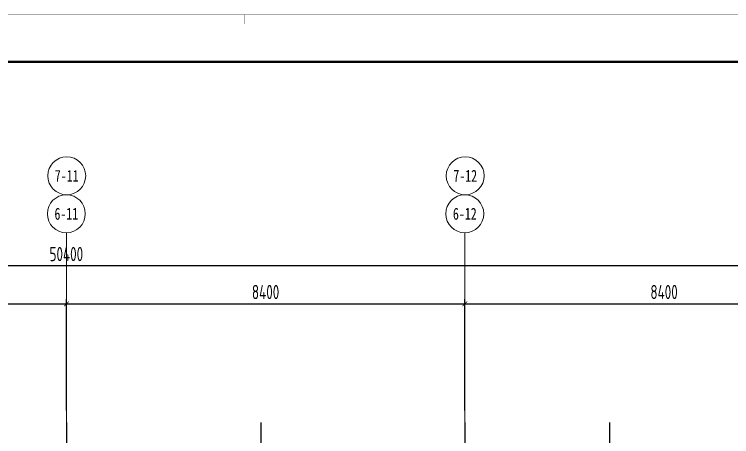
# Model space of a CAD drawing. Header units: millimetres. Extents: x -202076 to 1082610, y -439651 to 179350.
# Drawn here: x 126647 to 141768, y -178179 to -169278 of the extents above; entities that cross this region are included whole.
import ezdxf
from ezdxf.enums import TextEntityAlignment as Align

# ---------------------------------------------------------------- set-up
doc = ezdxf.new("R2010")
doc.units = ezdxf.units.MM
doc.header["$LTSCALE"] = 1000
doc.linetypes.add('DOTE', pattern=[2.42, 2, -0.2, 0.02, -0.2])
for name, color, linetype in [('02-TEXT_轴号', 7, 'Continuous'), ('A_AXIS-轴线', 36, 'DOTE'), ('AXIS_TEXT', 7, 'Continuous')]:
    doc.layers.add(name, color=color, linetype=linetype)
doc.layers.add('DIM', color=3, linetype='Continuous', lineweight=0)
doc.styles.add('_TCH_AXIS', font='STXIHEI.TTF', dxfattribs={"width": 0.75})
doc.styles.add('COMPLEX', font='COMPLEX')
doc.styles.add('TSSD_Dimension', font='tssdeng.shx', dxfattribs={"width": 0.7, "bigfont": 'hztxt.shx'})
doc.dimstyles.new('TSSD_100_100', dxfattribs={"dimtxt": 300, "dimasz": 100, "dimexe": 100, "dimexo": 250, "dimgap": 100, "dimtad": 1, "dimdec": 0, "dimzin": 0, "dimdsep": 46, "dimtxsty": 'TSSD_Dimension', "dimblk": 'ARCHTICK', "dimcen": 0, "dimdle": 100, "dimclrt": 7, "dimadec": 0, "dimazin": 0, "dimtfac": 1, "dimtdec": 0, "dimtix": 1, "dimtmove": 2, "dimatfit": 3, "dimfxl": 1, "dimtolj": 1, "dimtzin": 0, "dimarcsym": 0})

# ---------------------------------------------------------------- blocks, each defined once
blk = doc.blocks.new('_AXISO')
blk.add_circle((0, 0), 0.5)
at = {"layer": 'AXIS_TEXT', "style": 'COMPLEX', "width": 1.041667}
blk.add_attdef('A', text='', height=0.56, dxfattribs=at).set_placement((-0.25, -0.28), (0.25, -0.28), align=Align.FIT)
blk = doc.blocks.new('_ARCHTICK')
at = {"color": 0, "linetype": 'ByBlock', "const_width": 0.15}
blk.add_lwpolyline([(-0.5, -0.5), (0.5, 0.5)], dxfattribs=at)
blk = doc.blocks.new('*D927')
at = {"layer": 'Defpoints', "color": 0, "transparency": 16777216}
for p in [(127743, -175381), (119343, -177881), (127743, -177881)]:
    blk.add_point(p, dxfattribs=at)
at = {"layer": 'DIM', "color": 0, "lineweight": -2, "transparency": 16777216}
for p, q in [((119243, -175381), (127843, -175381)), ((119343, -177631), (119343, -175281)), ((127743, -177631), (127743, -175281))]:
    blk.add_line(p, q, dxfattribs=at)
at = {"layer": 'DIM', "color": 0, "lineweight": -2, "transparency": 16777216, "xscale": 100, "yscale": 100, "zscale": 100, "rotation": 180}
blk.add_blockref('_ARCHTICK', (119343, -175381), dxfattribs=at)
at = {"layer": 'DIM', "color": 0, "lineweight": -2, "transparency": 16777216, "xscale": 100, "yscale": 100, "zscale": 100}
blk.add_blockref('_ARCHTICK', (127743, -175381), dxfattribs=at)
at = {"layer": 'DIM', "color": 7, "transparency": 16777216, "insert": (123543, -175131), "char_height": 300, "attachment_point": 5, "style": 'TSSD_Dimension'}
blk.add_mtext('\\A1;8400', dxfattribs=at)
blk = doc.blocks.new('*D928')
at = {"layer": 'Defpoints', "color": 0, "transparency": 16777216}
for p in [(136143, -175381), (127743, -177881), (136143, -177881)]:
    blk.add_point(p, dxfattribs=at)
at = {"layer": 'DIM', "color": 0, "lineweight": -2, "transparency": 16777216}
for p, q in [((127643, -175381), (136243, -175381)), ((127743, -177631), (127743, -175281)), ((136143, -177631), (136143, -175281))]:
    blk.add_line(p, q, dxfattribs=at)
at = {"layer": 'DIM', "color": 0, "lineweight": -2, "transparency": 16777216, "xscale": 100, "yscale": 100, "zscale": 100, "rotation": 180}
blk.add_blockref('_ARCHTICK', (127743, -175381), dxfattribs=at)
at = {"layer": 'DIM', "color": 0, "lineweight": -2, "transparency": 16777216, "xscale": 100, "yscale": 100, "zscale": 100}
blk.add_blockref('_ARCHTICK', (136143, -175381), dxfattribs=at)
at = {"layer": 'DIM', "color": 7, "transparency": 16777216, "insert": (131943, -175131), "char_height": 300, "attachment_point": 5, "style": 'TSSD_Dimension'}
blk.add_mtext('\\A1;8400', dxfattribs=at)
blk = doc.blocks.new('*D929')
at = {"layer": 'Defpoints', "color": 0, "transparency": 16777216}
for p in [(144543, -175381), (136143, -177881), (144543, -177881)]:
    blk.add_point(p, dxfattribs=at)
at = {"layer": 'DIM', "color": 0, "lineweight": -2, "transparency": 16777216}
for p, q in [((136043, -175381), (144643, -175381)), ((136143, -177631), (136143, -175281)), ((144543, -177631), (144543, -175281))]:
    blk.add_line(p, q, dxfattribs=at)
at = {"layer": 'DIM', "color": 0, "lineweight": -2, "transparency": 16777216, "xscale": 100, "yscale": 100, "zscale": 100, "rotation": 180}
blk.add_blockref('_ARCHTICK', (136143, -175381), dxfattribs=at)
at = {"layer": 'DIM', "color": 0, "lineweight": -2, "transparency": 16777216, "xscale": 100, "yscale": 100, "zscale": 100}
blk.add_blockref('_ARCHTICK', (144543, -175381), dxfattribs=at)
at = {"layer": 'DIM', "color": 7, "transparency": 16777216, "insert": (140343, -175131), "char_height": 300, "attachment_point": 5, "style": 'TSSD_Dimension'}
blk.add_mtext('\\A1;8400', dxfattribs=at)
blk = doc.blocks.new('*D931')
at = {"layer": 'Defpoints', "color": 0, "transparency": 16777216}
for p in [(102543, -174581), (102543, -177881), (152943, -177881)]:
    blk.add_point(p, dxfattribs=at)
at = {"layer": 'DIM', "color": 0, "lineweight": -2, "transparency": 16777216}
for p, q in [((102543, -177631), (102543, -174481)), ((152943, -177631), (152943, -174481)), ((153043, -174581), (102443, -174581))]:
    blk.add_line(p, q, dxfattribs=at)
at = {"layer": 'DIM', "color": 0, "lineweight": -2, "transparency": 16777216, "xscale": 100, "yscale": 100, "zscale": 100, "rotation": 180}
blk.add_blockref('_ARCHTICK', (102543, -174581), dxfattribs=at)
at = {"layer": 'DIM', "color": 0, "lineweight": -2, "transparency": 16777216, "xscale": 100, "yscale": 100, "zscale": 100}
blk.add_blockref('_ARCHTICK', (152943, -174581), dxfattribs=at)
at = {"layer": 'DIM', "color": 7, "transparency": 16777216, "insert": (127743, -174331), "char_height": 300, "attachment_point": 5, "style": 'TSSD_Dimension'}
blk.add_mtext('\\A1;50400', dxfattribs=at)
blk = doc.blocks.new('图框-A1')
for points, const_width in [([(0, 0), (841, 0), (841, 594), (0, 594)], 0.05), ([(766, 584), (25, 584), (25, 10), (766, 10)], 0.5)]:
    blk.add_lwpolyline(points, close=True, dxfattribs=dict(const_width=const_width))
at = {"const_width": 0.05}
blk.add_lwpolyline([(420.5, 594), (420.5, 592)], dxfattribs=at)

msp = doc.modelspace()

# ---------------------------------------------------------------- linework, layer by layer
at = {"layer": 'A_AXIS-轴线'}
for p, q in [((127742.7, -177881), (127742.7, -203081)), ((131842.7, -177881), (131842.7, -190481)), ((136142.7, -177881), (136142.7, -203081)), ((139192.7, -177881), (139192.7, -190481))]:
    msp.add_line(p, q, dxfattribs=at)
at = {"layer": 'DIM'}
for p, q in [((127742.7, -177881), (127742.7, -173881)), ((136142.7, -177881), (136142.7, -173881))]:
    msp.add_line(p, q, dxfattribs=at)

# ---------------------------------------------------------------- block references
at = {"xscale": 100, "yscale": 100, "zscale": 100}
msp.add_blockref('图框-A1', (89442.7, -228681), dxfattribs=at)
at = {"layer": 'DIM'}
ref = msp.add_blockref('_AXISO', (127751.2, -172681.1), dxfattribs=dict(at, xscale=800, yscale=800, zscale=800))
ref.add_attrib('A', '7-11', dxfattribs={"layer": '02-TEXT_轴号', "height": 247.28, "style": '_TCH_AXIS', "width": 0.761209}).set_placement((127499.9, -172804.7), (128002.4, -172804.7), align=Align.FIT)
ref = msp.add_blockref('_AXISO', (136151.2, -172681.1), dxfattribs=dict(at, xscale=800, yscale=800, zscale=800))
ref.add_attrib('A', '7-12', dxfattribs={"layer": '02-TEXT_轴号', "height": 252.11, "style": '_TCH_AXIS', "width": 0.743037}).set_placement((135901.1, -172807.1), (136401.2, -172807.1), align=Align.FIT)
ref = msp.add_blockref('_AXISO', (127742.7, -173481), dxfattribs=dict(at, xscale=800, yscale=800, zscale=800))
ref.add_attrib('A', '6-11', dxfattribs={"layer": '02-TEXT_轴号', "height": 252.11, "style": '_TCH_AXIS', "width": 0.743037}).set_placement((127492.6, -173607.1), (127992.7, -173607.1), align=Align.FIT)
ref = msp.add_blockref('_AXISO', (136142.7, -173481), dxfattribs=dict(at, xscale=800, yscale=800, zscale=800))
ref.add_attrib('A', '6-12', dxfattribs={"layer": '02-TEXT_轴号', "height": 252.11, "style": '_TCH_AXIS', "width": 0.743037}).set_placement((135892.6, -173607.1), (136392.7, -173607.1), align=Align.FIT)

# ---------------------------------------------------------------- dimensions: what is measured, and where the dimension line sits
for base, p1, p2, picture, middle in [((102542.7, -174581), (152942.7, -177881), (102542.7, -177881), '*D931', (127742.7, -174331)), ((127742.7, -175381), (119342.7, -177881), (127742.7, -177881), '*D927', (123542.7, -175131)), ((136142.7, -175381), (127742.7, -177881), (136142.7, -177881), '*D928', (131942.7, -175131)), ((144542.7, -175381), (136142.7, -177881), (144542.7, -177881), '*D929', (140342.7, -175131))]:
    dim = msp.add_linear_dim(base=base, p1=p1, p2=p2, dimstyle='TSSD_100_100', dxfattribs=at)
    dim.commit()
    dim.dimension.update_dxf_attribs({"geometry": picture, "text_midpoint": middle})

doc.saveas('drawing.dxf')
